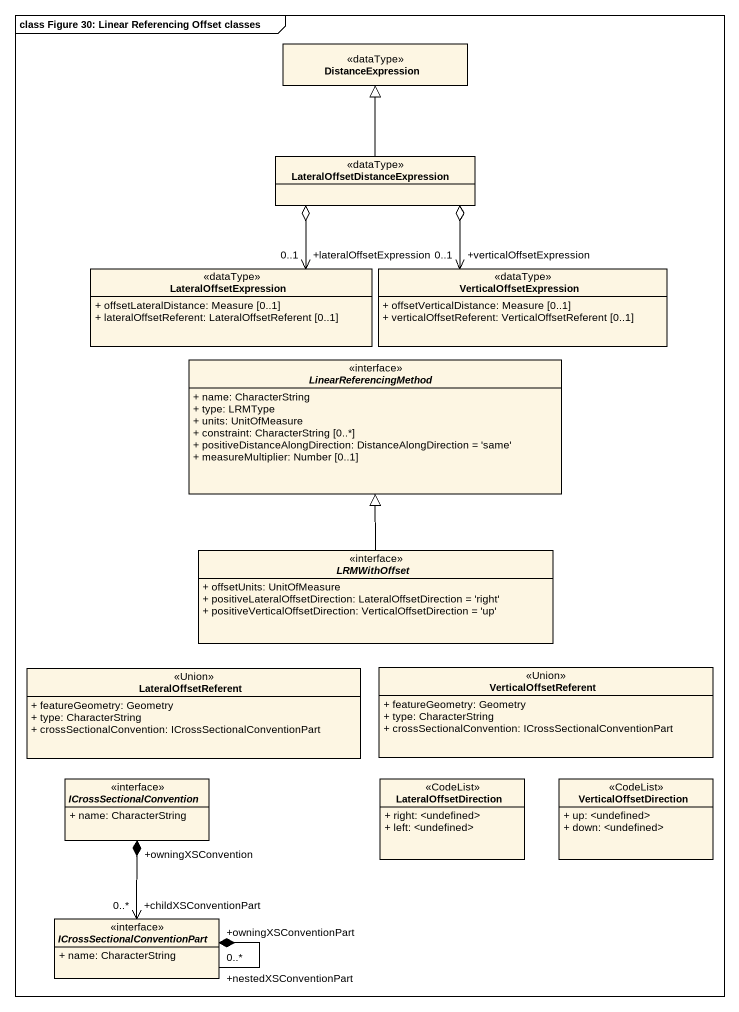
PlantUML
@startuml
mainframe class Figure 30: Linear Referencing Offset classes
hide circle
hide empty members
skinparam classAttributeIconSize 0
class DistanceExpression <<dataType>>
class "LateralOffsetDistanceExpression" as LateralOffsetDistanceExpress <<dataType>>
class LateralOffsetExpression <<dataType>> {
  + offsetLateralDistance: Measure [0..1]
  + lateralOffsetReferent: LateralOffsetReferent [0..1]
}
class VerticalOffsetExpression <<dataType>> {
  + offsetVerticalDistance: Measure [0..1]
  + verticalOffsetReferent: VerticalOffsetReferent [0..1]
}
interface LinearReferencingMethod {
  + name: CharacterString
  + type: LRMType
  + units: UnitOfMeasure
  + constraint: CharacterString [0..*]
  + positiveDistanceAlongDirection: DistanceAlongDirection = 'same'
  + measureMultiplier: Number [0..1]
}
interface LRMWithOffset {
  + offsetUnits: UnitOfMeasure
  + positiveLateralOffsetDirection: LateralOffsetDirection = 'right'
  + positiveVerticalOffsetDirection: VerticalOffsetDirection = 'up'
}
class LateralOffsetReferent <<Union>> {
  + featureGeometry: Geometry
  + type: CharacterString
  + crossSectionalConvention: ICrossSectionalConventionPart
}
class VerticalOffsetReferent <<Union>> {
  + featureGeometry: Geometry
  + type: CharacterString
  + crossSectionalConvention: ICrossSectionalConventionPart
}
interface ICrossSectionalConvention {
  + name: CharacterString
}
class LateralOffsetDirection <<CodeList>> {
  + right: <undefined>
  + left: <undefined>
}
class VerticalOffsetDirection <<CodeList>> {
  + up: <undefined>
  + down: <undefined>
}
interface "ICrossSectionalConventionPart" as ICrossSectionalConventionPar {
  + name: CharacterString
}
LateralOffsetDistanceExpress -up-|> DistanceExpression
LateralOffsetDistanceExpress o--> "+lateralOffsetExpression\n0..1" LateralOffsetExpression
LateralOffsetDistanceExpress o--> "+verticalOffsetExpression\n0..1" VerticalOffsetExpression
LRMWithOffset -up-|> LinearReferencingMethod
ICrossSectionalConventionPar "+childXSConventionPart\n0..*" <-up-* "+owningXSConvention" ICrossSectionalConvention
ICrossSectionalConventionPar "+nestedXSConventionPart\n0..*" --* "+owningXSConventionPart" ICrossSectionalConventionPar
@enduml
